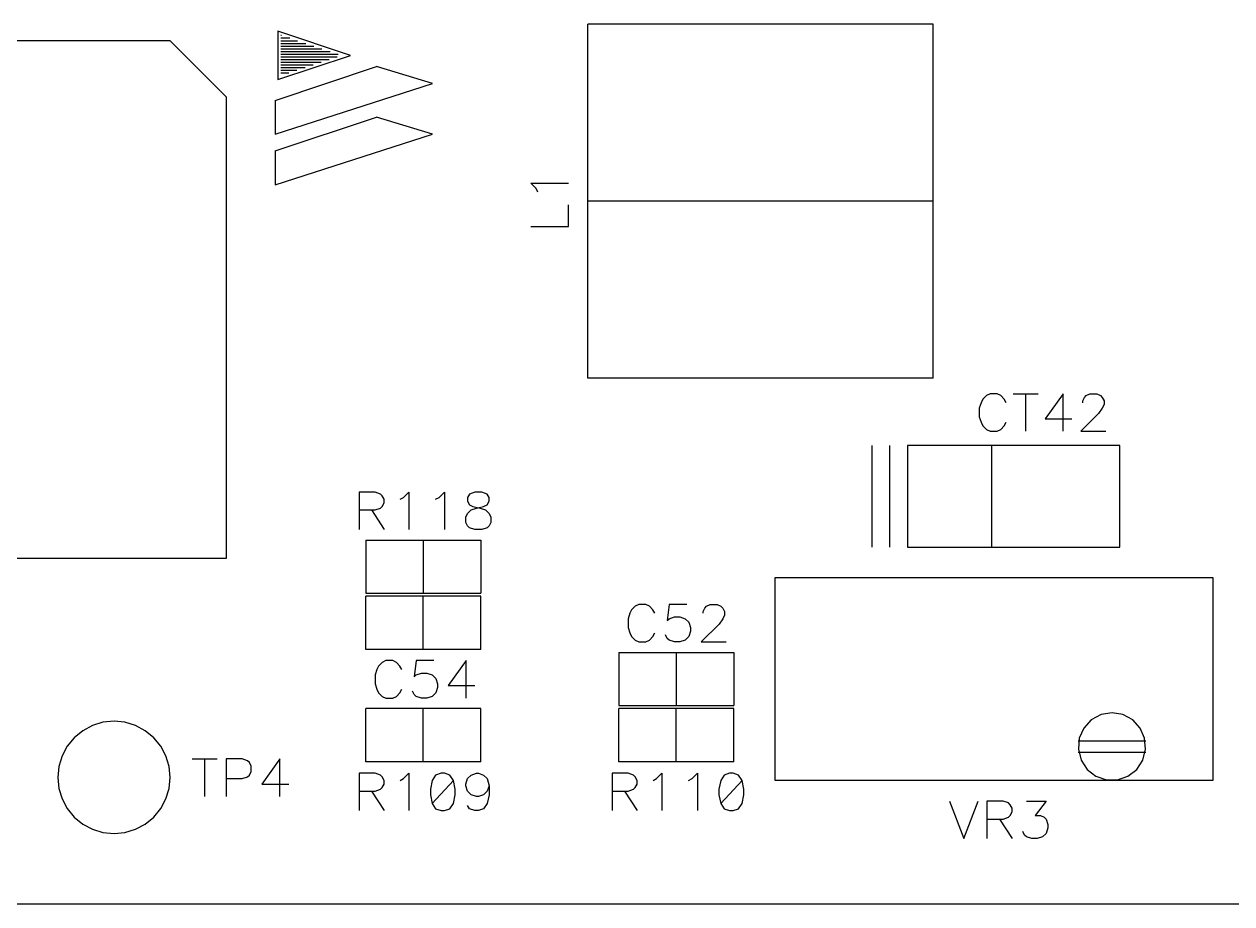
# Model space of a CAD drawing. Extents: x 295 to 953, y 10 to 290.
# Drawn here: x 648.8 to 703.4, y 69.9 to 109.6 of the extents above; entities that cross this region are included whole.
import ezdxf

# ---------------------------------------------------------------- set-up
doc = ezdxf.new("R2010")
doc.units = 0
doc.header["$LTSCALE"] = 5
doc.header["$MEASUREMENT"] = 0
doc.layers.add('130409_DV-DPH-A6_TSK', color=10, linetype='CONTINUOUS')

msp = doc.modelspace()

# ---------------------------------------------------------------- linework, layer by layer
at = {"layer": '130409_DV-DPH-A6_TSK', "color": 7}
for p, q in [((660.274, 109.313), (660.274, 107.124)), ((663.556, 108.216), (660.274, 109.313)), ((660.274, 109.313), (660.274, 107.124)), ((663.556, 108.216), (660.274, 109.313)), ((660.401, 109.125), (660.437, 109.125)), ((660.401, 109.125), (660.437, 109.125)), ((689.875, 109.628), (674.275, 109.628)), ((674.275, 93.631), (674.275, 109.628)), ((689.875, 93.631), (689.875, 109.628)), ((655.408, 108.871), (637.628, 108.871)), ((655.408, 108.871), (657.948, 106.331)), ((660.401, 109.003), (660.803, 109.003)), ((660.401, 109.003), (660.803, 109.003)), ((660.401, 108.881), (661.163, 108.881)), ((660.401, 108.881), (661.163, 108.881)), ((660.401, 108.759), (661.529, 108.759)), ((660.401, 108.759), (661.529, 108.759)), ((660.401, 108.637), (661.895, 108.637)), ((660.401, 108.637), (661.895, 108.637)), ((660.274, 107.124), (663.556, 108.216)), ((660.274, 107.124), (663.556, 108.216)), ((660.401, 108.515), (662.26, 108.515)), ((660.401, 108.515), (662.26, 108.515)), ((660.401, 108.394), (662.626, 108.394)), ((660.401, 108.394), (662.626, 108.394)), ((660.401, 108.272), (662.992, 108.272)), ((660.401, 108.272), (662.992, 108.272)), ((660.401, 108.15), (662.956, 108.15)), ((660.401, 108.15), (662.956, 108.15)), ((660.401, 108.028), (662.591, 108.028)), ((660.401, 108.028), (662.591, 108.028)), ((660.147, 106.184), (664.719, 107.708)), ((660.147, 106.184), (664.719, 107.708)), ((660.401, 107.906), (662.225, 107.906)), ((660.401, 107.906), (662.225, 107.906)), ((660.401, 107.784), (661.864, 107.784)), ((660.401, 107.784), (661.864, 107.784)), ((660.401, 107.667), (661.498, 107.667)), ((660.401, 107.667), (661.498, 107.667)), ((660.401, 107.545), (661.133, 107.545)), ((660.401, 107.545), (661.133, 107.545)), ((667.259, 106.946), (664.719, 107.708)), ((667.259, 106.946), (664.719, 107.708)), ((660.147, 104.66), (667.259, 106.946)), ((660.147, 104.66), (667.259, 106.946)), ((660.401, 107.423), (660.767, 107.423)), ((660.401, 107.423), (660.767, 107.423)), ((657.948, 85.503), (657.948, 106.331)), ((660.147, 106.184), (660.147, 104.66)), ((660.147, 106.184), (660.147, 104.66)), ((660.147, 103.898), (664.719, 105.422)), ((660.147, 103.898), (664.719, 105.422)), ((667.259, 104.66), (664.719, 105.422)), ((667.259, 104.66), (664.719, 105.422)), ((660.147, 102.374), (667.259, 104.66)), ((660.147, 102.374), (667.259, 104.66)), ((660.147, 103.898), (660.147, 102.374)), ((660.147, 103.898), (660.147, 102.374)), ((671.938, 102.201), (671.694, 102.445)), ((671.694, 102.445), (673.406, 102.445)), ((672.019, 102.038), (671.938, 102.201)), ((689.875, 101.632), (674.275, 101.632)), ((673.406, 100.489), (673.406, 101.464)), ((671.694, 100.489), (673.406, 100.489)), ((689.875, 93.631), (674.275, 93.631)), ((692.283, 92.849), (692.121, 92.686)), ((692.441, 92.93), (692.283, 92.849)), ((692.766, 92.93), (692.441, 92.93)), ((692.923, 92.849), (692.766, 92.93)), ((693.086, 92.686), (692.923, 92.849)), ((693.487, 92.93), (694.615, 92.93)), ((694.051, 92.93), (694.051, 91.238)), ((695.738, 92.93), (694.935, 91.802)), ((695.738, 91.238), (695.738, 92.93)), ((696.627, 92.605), (696.703, 92.767)), ((696.703, 92.767), (696.784, 92.849)), ((696.784, 92.849), (696.947, 92.93)), ((696.947, 92.93), (697.267, 92.93)), ((697.267, 92.93), (697.429, 92.849)), ((697.429, 92.849), (697.511, 92.767)), ((697.511, 92.767), (697.592, 92.605)), ((692.039, 92.524), (691.958, 92.285)), ((691.958, 92.285), (691.958, 91.884)), ((692.121, 92.686), (692.039, 92.524)), ((693.167, 92.524), (693.086, 92.686)), ((696.627, 92.524), (696.627, 92.605)), ((697.511, 92.285), (697.348, 92.041)), ((697.592, 92.447), (697.511, 92.285)), ((697.592, 92.605), (697.592, 92.447)), ((691.958, 91.884), (692.039, 91.64)), ((694.935, 91.802), (696.144, 91.802)), ((697.348, 92.041), (696.545, 91.238)), ((692.039, 91.64), (692.121, 91.482)), ((692.121, 91.482), (692.283, 91.32)), ((692.283, 91.32), (692.441, 91.238)), ((692.441, 91.238), (692.766, 91.238)), ((692.766, 91.238), (692.923, 91.32)), ((692.923, 91.32), (693.086, 91.482)), ((693.086, 91.482), (693.167, 91.64)), ((696.545, 91.238), (697.668, 91.238)), ((687.107, 90.593), (687.107, 85.996)), ((687.904, 90.593), (687.904, 85.996)), ((688.707, 90.593), (688.707, 85.996)), ((692.105, 90.593), (688.707, 90.593)), ((693.005, 90.593), (692.105, 90.593)), ((692.507, 90.593), (692.507, 85.996)), ((694.107, 90.593), (693.005, 90.593)), ((694.706, 90.593), (694.107, 90.593)), ((698.303, 90.593), (694.706, 90.593)), ((698.303, 85.996), (698.303, 90.593)), ((664.663, 88.48), (663.942, 88.48)), ((663.942, 88.48), (663.942, 86.793)), ((664.907, 88.399), (664.663, 88.48)), ((664.988, 88.322), (664.907, 88.399)), ((665.949, 88.241), (666.192, 88.48)), ((666.192, 88.48), (666.192, 86.793)), ((667.559, 88.241), (667.798, 88.48)), ((667.798, 88.48), (667.798, 86.793)), ((668.925, 88.399), (668.844, 88.241)), ((669.164, 88.48), (668.925, 88.399)), ((669.489, 88.48), (669.164, 88.48)), ((669.728, 88.399), (669.489, 88.48)), ((669.809, 88.241), (669.728, 88.399)), ((664.907, 87.759), (664.988, 87.84)), ((665.065, 88.16), (664.988, 88.322)), ((664.988, 87.84), (665.065, 87.997)), ((665.065, 87.997), (665.065, 88.16)), ((665.791, 88.16), (665.949, 88.241)), ((667.396, 88.16), (667.559, 88.241)), ((668.844, 88.241), (668.844, 88.079)), ((668.844, 88.079), (668.925, 87.916)), ((668.925, 87.916), (669.083, 87.84)), ((669.083, 87.84), (669.408, 87.759)), ((669.245, 87.759), (669.566, 87.84)), ((669.566, 87.84), (669.728, 87.916)), ((669.728, 87.916), (669.809, 88.079)), ((669.809, 88.079), (669.809, 88.241)), ((663.942, 87.677), (664.663, 87.677)), ((664.506, 87.677), (665.065, 86.793)), ((664.663, 87.677), (664.907, 87.759)), ((668.763, 87.357), (668.844, 87.515)), ((668.763, 87.113), (668.763, 87.357)), ((668.844, 87.515), (669.007, 87.677)), ((669.007, 87.677), (669.245, 87.759)), ((669.408, 87.759), (669.647, 87.677)), ((669.647, 87.677), (669.809, 87.515)), ((669.809, 87.515), (669.891, 87.357)), ((669.891, 87.357), (669.891, 87.113)), ((668.844, 86.956), (668.763, 87.113)), ((668.925, 86.875), (668.844, 86.956)), ((669.164, 86.793), (668.925, 86.875)), ((669.489, 86.793), (669.164, 86.793)), ((669.728, 86.875), (669.489, 86.793)), ((669.809, 86.956), (669.728, 86.875)), ((669.891, 87.113), (669.809, 86.956)), ((664.237, 86.321), (669.433, 86.321)), ((664.237, 86.321), (664.237, 83.918)), ((666.838, 86.321), (666.838, 83.918)), ((669.433, 86.321), (669.433, 83.918)), ((688.707, 85.996), (692.105, 85.996)), ((692.105, 85.996), (693.005, 85.996)), ((693.005, 85.996), (694.107, 85.996)), ((694.107, 85.996), (694.706, 85.996)), ((694.706, 85.996), (698.303, 85.996)), ((637.628, 85.503), (657.948, 85.503)), ((682.713, 84.614), (682.713, 75.47)), ((702.525, 84.614), (682.713, 84.614)), ((702.525, 75.47), (702.525, 84.614)), ((664.237, 83.918), (669.433, 83.918)), ((669.433, 83.781), (664.237, 83.781)), ((664.237, 81.378), (664.237, 83.781)), ((666.838, 81.378), (666.838, 83.781)), ((669.433, 81.378), (669.433, 83.781)), ((676.164, 83.009), (676.088, 82.765)), ((676.246, 83.166), (676.164, 83.009)), ((676.408, 83.329), (676.246, 83.166)), ((676.571, 83.41), (676.408, 83.329)), ((676.891, 83.41), (676.571, 83.41)), ((677.053, 83.329), (676.891, 83.41)), ((677.216, 83.166), (677.053, 83.329)), ((677.297, 83.009), (677.216, 83.166)), ((677.942, 83.41), (677.861, 82.684)), ((678.75, 83.41), (677.942, 83.41)), ((679.477, 83.09), (679.558, 83.248)), ((679.477, 83.009), (679.477, 83.09)), ((679.558, 83.248), (679.639, 83.329)), ((679.639, 83.329), (679.797, 83.41)), ((679.797, 83.41), (680.122, 83.41)), ((680.122, 83.41), (680.284, 83.329)), ((680.284, 83.329), (680.366, 83.248)), ((680.366, 83.248), (680.442, 83.09)), ((680.442, 82.927), (680.366, 82.765)), ((680.442, 83.09), (680.442, 82.927)), ((676.088, 82.765), (676.088, 82.364)), ((677.861, 82.684), (677.942, 82.765)), ((677.942, 82.765), (678.186, 82.846)), ((678.186, 82.846), (678.425, 82.846)), ((678.425, 82.846), (678.669, 82.765)), ((678.669, 82.765), (678.831, 82.602)), ((678.831, 82.602), (678.913, 82.364)), ((680.203, 82.521), (679.395, 81.713)), ((680.366, 82.765), (680.203, 82.521)), ((676.088, 82.364), (676.164, 82.12)), ((676.164, 82.12), (676.246, 81.957)), ((676.246, 81.957), (676.408, 81.795)), ((677.053, 81.795), (677.216, 81.957)), ((677.216, 81.957), (677.297, 82.12)), ((677.861, 81.876), (677.78, 82.038)), ((677.942, 81.795), (677.861, 81.876)), ((678.831, 81.957), (678.669, 81.795)), ((678.913, 82.201), (678.831, 81.957)), ((678.913, 82.364), (678.913, 82.201)), ((669.433, 81.378), (664.237, 81.378)), ((676.408, 81.795), (676.571, 81.713)), ((676.571, 81.713), (676.891, 81.713)), ((676.891, 81.713), (677.053, 81.795)), ((678.186, 81.713), (677.942, 81.795)), ((678.425, 81.713), (678.186, 81.713)), ((678.669, 81.795), (678.425, 81.713)), ((679.395, 81.713), (680.523, 81.713)), ((664.978, 80.789), (664.816, 80.626)), ((665.141, 80.87), (664.978, 80.789)), ((665.461, 80.87), (665.141, 80.87)), ((665.623, 80.789), (665.461, 80.87)), ((665.786, 80.626), (665.623, 80.789)), ((666.512, 80.87), (666.431, 80.144)), ((667.32, 80.87), (666.512, 80.87)), ((668.773, 80.87), (667.965, 79.742)), ((668.773, 79.173), (668.773, 80.87)), ((675.667, 81.241), (680.863, 81.241)), ((675.667, 81.241), (675.667, 78.838)), ((678.268, 81.241), (678.268, 78.838)), ((680.863, 81.241), (680.863, 78.838)), ((664.734, 80.469), (664.658, 80.225)), ((664.658, 80.225), (664.658, 79.824)), ((664.816, 80.626), (664.734, 80.469)), ((665.867, 80.469), (665.786, 80.626)), ((666.431, 80.144), (666.512, 80.225)), ((666.512, 80.225), (666.756, 80.306)), ((666.756, 80.306), (666.995, 80.306)), ((666.995, 80.306), (667.239, 80.225)), ((667.239, 80.225), (667.401, 80.062)), ((664.658, 79.824), (664.734, 79.58)), ((667.401, 80.062), (667.483, 79.824)), ((667.483, 79.661), (667.401, 79.417)), ((667.483, 79.824), (667.483, 79.661)), ((667.965, 79.742), (669.174, 79.742)), ((664.734, 79.58), (664.816, 79.417)), ((664.816, 79.417), (664.978, 79.255)), ((664.978, 79.255), (665.141, 79.173)), ((665.141, 79.173), (665.461, 79.173)), ((665.461, 79.173), (665.623, 79.255)), ((665.623, 79.255), (665.786, 79.417)), ((665.786, 79.417), (665.867, 79.58)), ((666.431, 79.336), (666.35, 79.498)), ((666.512, 79.255), (666.431, 79.336)), ((666.756, 79.173), (666.512, 79.255)), ((666.995, 79.173), (666.756, 79.173)), ((667.239, 79.255), (666.995, 79.173)), ((667.401, 79.417), (667.239, 79.255)), ((669.433, 78.701), (664.237, 78.701)), ((664.237, 76.298), (664.237, 78.701)), ((666.838, 76.298), (666.838, 78.701)), ((669.433, 76.298), (669.433, 78.701)), ((675.667, 78.838), (680.863, 78.838)), ((680.863, 78.701), (675.667, 78.701)), ((675.667, 76.298), (675.667, 78.701)), ((678.268, 76.298), (678.268, 78.701)), ((680.863, 76.298), (680.863, 78.701)), ((652.37, 78.086), (651.892, 77.939)), ((652.868, 78.137), (652.37, 78.086)), ((653.36, 78.086), (652.868, 78.137)), ((653.838, 77.939), (653.36, 78.086)), ((697.013, 78.193), (696.672, 77.827)), ((697.455, 78.432), (697.013, 78.193)), ((697.953, 78.518), (697.455, 78.432)), ((698.445, 78.432), (697.953, 78.518)), ((698.887, 78.193), (698.445, 78.432)), ((699.228, 77.827), (698.887, 78.193)), ((651.455, 77.705), (651.069, 77.39)), ((651.892, 77.939), (651.455, 77.705)), ((654.275, 77.705), (653.838, 77.939)), ((654.661, 77.39), (654.275, 77.705)), ((696.672, 77.827), (696.474, 77.365)), ((699.426, 77.365), (699.228, 77.827)), ((650.754, 77.004), (650.521, 76.567)), ((651.069, 77.39), (650.754, 77.004)), ((654.976, 77.004), (654.661, 77.39)), ((655.209, 76.567), (654.976, 77.004)), ((696.429, 77.248), (699.477, 77.248)), ((696.474, 77.365), (696.434, 76.867)), ((699.466, 76.867), (699.426, 77.365)), ((650.521, 76.567), (650.373, 76.09)), ((655.357, 76.09), (655.209, 76.567)), ((656.398, 76.43), (657.531, 76.43)), ((656.962, 76.43), (656.962, 74.733)), ((658.659, 76.43), (657.932, 76.43)), ((657.932, 76.43), (657.932, 74.733)), ((658.903, 76.349), (658.659, 76.43)), ((660.355, 76.43), (659.548, 75.297)), ((660.355, 74.733), (660.355, 76.43)), ((696.429, 76.74), (699.477, 76.74)), ((696.434, 76.867), (696.556, 76.379)), ((696.556, 76.379), (696.83, 75.958)), ((699.07, 75.958), (699.344, 76.379)), ((699.344, 76.379), (699.466, 76.867)), ((650.373, 76.09), (650.328, 75.597)), ((655.408, 75.597), (655.357, 76.09)), ((658.984, 76.268), (658.903, 76.349)), ((659.065, 76.105), (658.984, 76.268)), ((658.984, 75.699), (659.065, 75.861)), ((659.065, 75.861), (659.065, 76.105)), ((669.433, 76.298), (664.237, 76.298)), ((680.863, 76.298), (675.667, 76.298)), ((696.83, 75.958), (697.226, 75.653)), ((698.674, 75.653), (699.07, 75.958)), ((650.328, 75.597), (650.373, 75.099)), ((655.357, 75.099), (655.408, 75.597)), ((657.932, 75.541), (658.659, 75.541)), ((658.659, 75.541), (658.903, 75.622)), ((658.903, 75.622), (658.984, 75.699)), ((659.548, 75.297), (660.762, 75.297)), ((664.663, 75.78), (663.942, 75.78)), ((663.942, 75.78), (663.942, 74.093)), ((664.907, 75.699), (664.663, 75.78)), ((664.988, 75.622), (664.907, 75.699)), ((665.065, 75.46), (664.988, 75.622)), ((664.988, 75.14), (665.065, 75.297)), ((665.065, 75.297), (665.065, 75.46)), ((665.791, 75.46), (665.949, 75.541)), ((665.949, 75.541), (666.192, 75.78)), ((666.192, 75.78), (666.192, 74.093)), ((667.239, 75.46), (667.158, 75.059)), ((667.396, 75.699), (667.239, 75.46)), ((668.199, 75.46), (667.239, 74.413)), ((667.64, 75.78), (667.396, 75.699)), ((667.798, 75.78), (667.64, 75.78)), ((668.042, 75.699), (667.798, 75.78)), ((668.199, 75.46), (668.042, 75.699)), ((668.28, 75.059), (668.199, 75.46)), ((668.763, 75.297), (668.844, 75.541)), ((668.763, 75.216), (668.763, 75.297)), ((668.844, 75.541), (669.007, 75.699)), ((669.007, 75.699), (669.245, 75.78)), ((669.245, 75.78), (669.327, 75.78)), ((669.327, 75.78), (669.566, 75.699)), ((669.566, 75.699), (669.728, 75.541)), ((669.728, 75.541), (669.809, 75.216)), ((676.093, 75.78), (675.372, 75.78)), ((675.372, 75.78), (675.372, 74.093)), ((676.337, 75.699), (676.093, 75.78)), ((676.418, 75.622), (676.337, 75.699)), ((676.495, 75.46), (676.418, 75.622)), ((676.418, 75.14), (676.495, 75.297)), ((676.495, 75.297), (676.495, 75.46)), ((677.221, 75.46), (677.379, 75.541)), ((677.379, 75.541), (677.622, 75.78)), ((677.622, 75.78), (677.622, 74.093)), ((678.826, 75.46), (678.989, 75.541)), ((678.989, 75.541), (679.228, 75.78)), ((679.228, 75.78), (679.228, 74.093)), ((680.274, 75.46), (680.193, 75.059)), ((680.437, 75.699), (680.274, 75.46)), ((681.239, 75.46), (680.274, 74.413)), ((680.675, 75.78), (680.437, 75.699)), ((680.838, 75.78), (680.675, 75.78)), ((681.077, 75.699), (680.838, 75.78)), ((681.239, 75.46), (681.077, 75.699)), ((681.321, 75.059), (681.239, 75.46)), ((682.713, 75.47), (702.525, 75.47)), ((697.226, 75.653), (697.699, 75.49)), ((697.699, 75.49), (698.201, 75.49)), ((698.201, 75.49), (698.674, 75.653)), ((650.373, 75.099), (650.521, 74.622)), ((655.209, 74.622), (655.357, 75.099)), ((663.942, 74.977), (664.663, 74.977)), ((664.506, 74.977), (665.065, 74.093)), ((664.663, 74.977), (664.907, 75.059)), ((664.907, 75.059), (664.988, 75.14)), ((667.158, 75.059), (667.158, 74.815)), ((667.158, 74.815), (667.239, 74.413)), ((668.199, 74.413), (668.28, 74.815)), ((668.28, 74.815), (668.28, 75.059)), ((668.844, 74.977), (668.763, 75.216)), ((669.007, 74.815), (668.844, 74.977)), ((669.245, 74.739), (669.007, 74.815)), ((669.566, 74.815), (669.327, 74.739)), ((669.728, 74.977), (669.566, 74.815)), ((669.809, 75.216), (669.728, 74.977)), ((669.809, 74.815), (669.728, 74.413)), ((669.809, 75.216), (669.809, 74.815)), ((675.372, 74.977), (676.093, 74.977)), ((675.936, 74.977), (676.495, 74.093)), ((676.093, 74.977), (676.337, 75.059)), ((676.337, 75.059), (676.418, 75.14)), ((680.193, 75.059), (680.193, 74.815)), ((680.193, 74.815), (680.274, 74.413)), ((681.239, 74.413), (681.321, 74.815)), ((681.321, 74.815), (681.321, 75.059)), ((650.521, 74.622), (650.754, 74.185)), ((654.976, 74.185), (655.209, 74.622)), ((667.239, 74.413), (667.396, 74.175)), ((668.042, 74.175), (668.199, 74.413)), ((668.925, 74.175), (668.844, 74.332)), ((669.327, 74.739), (669.245, 74.739)), ((669.728, 74.413), (669.566, 74.175)), ((680.274, 74.413), (680.437, 74.175)), ((681.077, 74.175), (681.239, 74.413)), ((690.607, 74.52), (691.257, 72.828)), ((691.257, 72.828), (691.902, 74.52)), ((693.03, 74.52), (692.304, 74.52)), ((692.304, 74.52), (692.304, 72.828)), ((693.274, 74.439), (693.03, 74.52)), ((693.355, 74.363), (693.274, 74.439)), ((693.436, 74.2), (693.355, 74.363)), ((693.436, 74.037), (693.436, 74.2)), ((694.082, 74.52), (694.971, 74.52)), ((694.971, 74.52), (694.483, 73.875)), ((650.754, 74.185), (651.069, 73.799)), ((651.069, 73.799), (651.455, 73.484)), ((654.275, 73.484), (654.661, 73.799)), ((654.661, 73.799), (654.976, 74.185)), ((667.396, 74.175), (667.64, 74.093)), ((667.64, 74.093), (667.798, 74.093)), ((667.798, 74.093), (668.042, 74.175)), ((669.164, 74.093), (668.925, 74.175)), ((669.327, 74.093), (669.164, 74.093)), ((669.566, 74.175), (669.327, 74.093)), ((680.437, 74.175), (680.675, 74.093)), ((680.675, 74.093), (680.838, 74.093)), ((680.838, 74.093), (681.077, 74.175)), ((692.304, 73.712), (693.03, 73.712)), ((692.867, 73.712), (693.436, 72.828)), ((693.03, 73.712), (693.274, 73.794)), ((693.274, 73.794), (693.355, 73.875)), ((693.355, 73.875), (693.436, 74.037)), ((694.483, 73.875), (694.727, 73.875)), ((694.727, 73.875), (694.889, 73.794)), ((694.889, 73.794), (694.971, 73.712)), ((694.971, 73.712), (695.052, 73.474)), ((651.455, 73.484), (651.892, 73.25)), ((651.892, 73.25), (652.37, 73.103)), ((653.36, 73.103), (653.838, 73.25)), ((653.838, 73.25), (654.275, 73.484)), ((694, 72.986), (693.919, 73.148)), ((695.052, 73.311), (694.971, 73.067)), ((695.052, 73.474), (695.052, 73.311)), ((652.37, 73.103), (652.868, 73.057)), ((652.868, 73.057), (653.36, 73.103)), ((694.082, 72.905), (694, 72.986)), ((694.325, 72.828), (694.082, 72.905)), ((694.564, 72.828), (694.325, 72.828)), ((694.808, 72.905), (694.564, 72.828)), ((694.971, 73.067), (694.808, 72.905)), ((586.477, 69.882), (794.473, 69.882)), ((586.477, 69.882), (794.473, 69.882))]:
    msp.add_line(p, q, dxfattribs=at)

doc.saveas('drawing.dxf')
